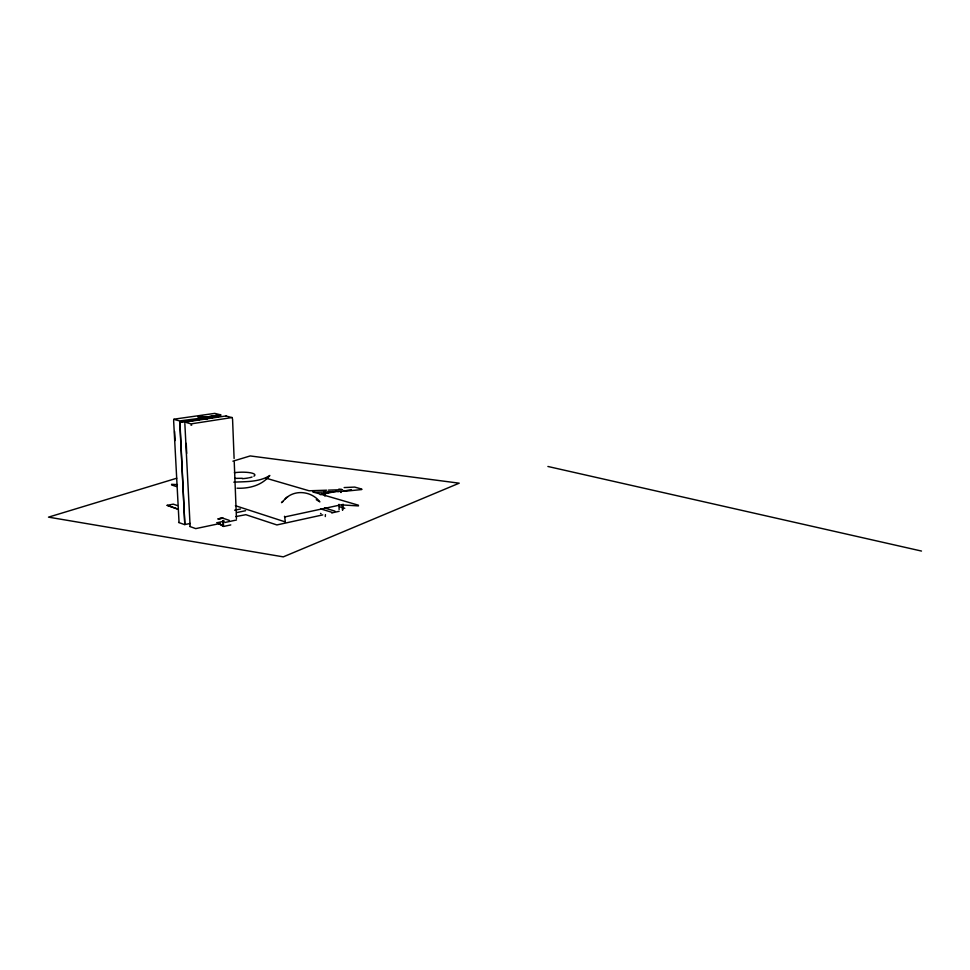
<?xml version="1.0" encoding="UTF-8"?>
<svg xmlns="http://www.w3.org/2000/svg" width="970" height="970" viewBox="0 0 970 970"><rect width="100%" height="100%" fill="white"/><g stroke="black" fill="none" stroke-linecap="round" stroke-linejoin="round"><path stroke-width="1.45" d="M224.288 521.096L217.074 522.757L223.561 526.455L230.775 524.915M286.417 497.768L281.506 502.654L283.058 501.429M286.599 497.622C296.383 489.28 312.267 491.741 319.845 501.866L316.268 499.695M285.18 498.738L287.714 496.749M343.21 504.291L342.859 509.905M176.722 478.234L48.5 517.143L283.288 556.865L459.21 483.181L250.199 455.936L232.909 461.186M184.846 423.563L190.132 526.431M322.78 514.888L276.887 524.94L245.859 514.694L235.758 516.586M331.667 512.936L339.148 511.299M220.493 523.4L195.734 528.614L189.671 526.431M224.858 522.49L236.45 520.017M323.616 493.512L333.013 491.584M320.245 494.688L336.432 491.341M236.85 512.548L245.616 510.693M345.938 490.687L351.273 489.583M313.953 492.384L345.902 491.159L361.749 489.547M234.607 510.208L240.463 509.007M173.63 420.616L179.05 522.466M190.265 523.461L184.53 524.6L178.601 522.466M204.367 417.609L220.639 414.639L202.875 417.646M184.773 422.132L226.216 415.936M206.004 418.507L220.542 416.033M206.198 418.555L220.99 416.033M185.076 422.132L190.993 423.89L232.266 417.5M190.981 425.187L191.769 425.066M173.86 419.198L214.77 413.39L220.651 414.845M199.711 419.513L179.777 422.108L184.821 524.54L179.935 422.156M179.632 422.192L199.856 419.561M173.873 419.404L179.656 420.919L200.729 418.191M338.275 491.62L337.681 491.499M341.27 492.457L340.615 492.323M344.144 487.57L354.644 487.086L361.786 489.074M242.294 478.295L234.643 478.368M326.684 490.202L309.103 490.784L266.035 478.198M328.442 490.141L342.398 489.68M233.806 482.163C245.822 481.52 259.354 482.26 269.83 475.47C262.009 485.461 249.12 488.722 236.983 488.201M171.532 484.297L177.425 484.636M358.488 505.916L340.882 504.861L284.61 516.974L284.586 516.258L285.228 521.169M338.821 489.122L341.598 489.329M321.87 493.5L321.919 493.657M547.904 466.473L921.5 551.057M232.145 417.682L226.143 415.997M202.39 416.421L207.059 417.597L207.119 418.955L203.542 418.555M201.239 416.579L205.907 417.767L205.955 418.87L203.627 418.276M199.25 416.469L204.488 417.803L204.549 419.161M198.098 416.639L203.336 417.973L203.385 419.076L198.147 417.743M343.538 490.493L345.902 491.159M312.619 491.814L358.476 505.224M339.451 506.716L344.762 508.292M324.538 507.953L334.929 511.105M320.779 508.923L332.467 512.475M325.435 514.597L325.289 516.573M171.557 484.951L176.492 486.552M235.395 505.697L285.241 521.896M229.284 520.369L222.809 518.174L218.311 519.108M177.413 505.564L173.278 504.157L167.095 505.358L178.092 509.311M167.228 505.334L178.213 509.129M324.635 495.682L325.229 495.791L325.168 491.244M217.219 522.575L223.706 526.274M320.549 513.397L320.791 513.579A2.971 2.316 -71.8 0 0 321.07 513.7M174.612 431.529L175.049 440.574M186.24 443.399L186.701 453.378M223.318 520.526L223.512 525.134M223.003 520.55L223.185 525.146M232.558 418.894L234.109 458.519M234.243 462.047L236.462 518.683M324.441 491.099L324.55 495.621M339.003 504.303L339.112 509.529M342.289 504.461L342.41 510.05M234.376 472.693A14.756 3.286 -2.2 0 1 250.393 472.778A14.756 3.286 -2.2 0 1 253.897 476.197M252.042 477.022A14.756 3.286 -2.2 0 1 249.363 477.737M248.32 477.943A14.756 3.286 -2.2 0 1 242.318 478.683M222.676 517.944L218.165 518.877L222.676 517.944"/></g></svg>
